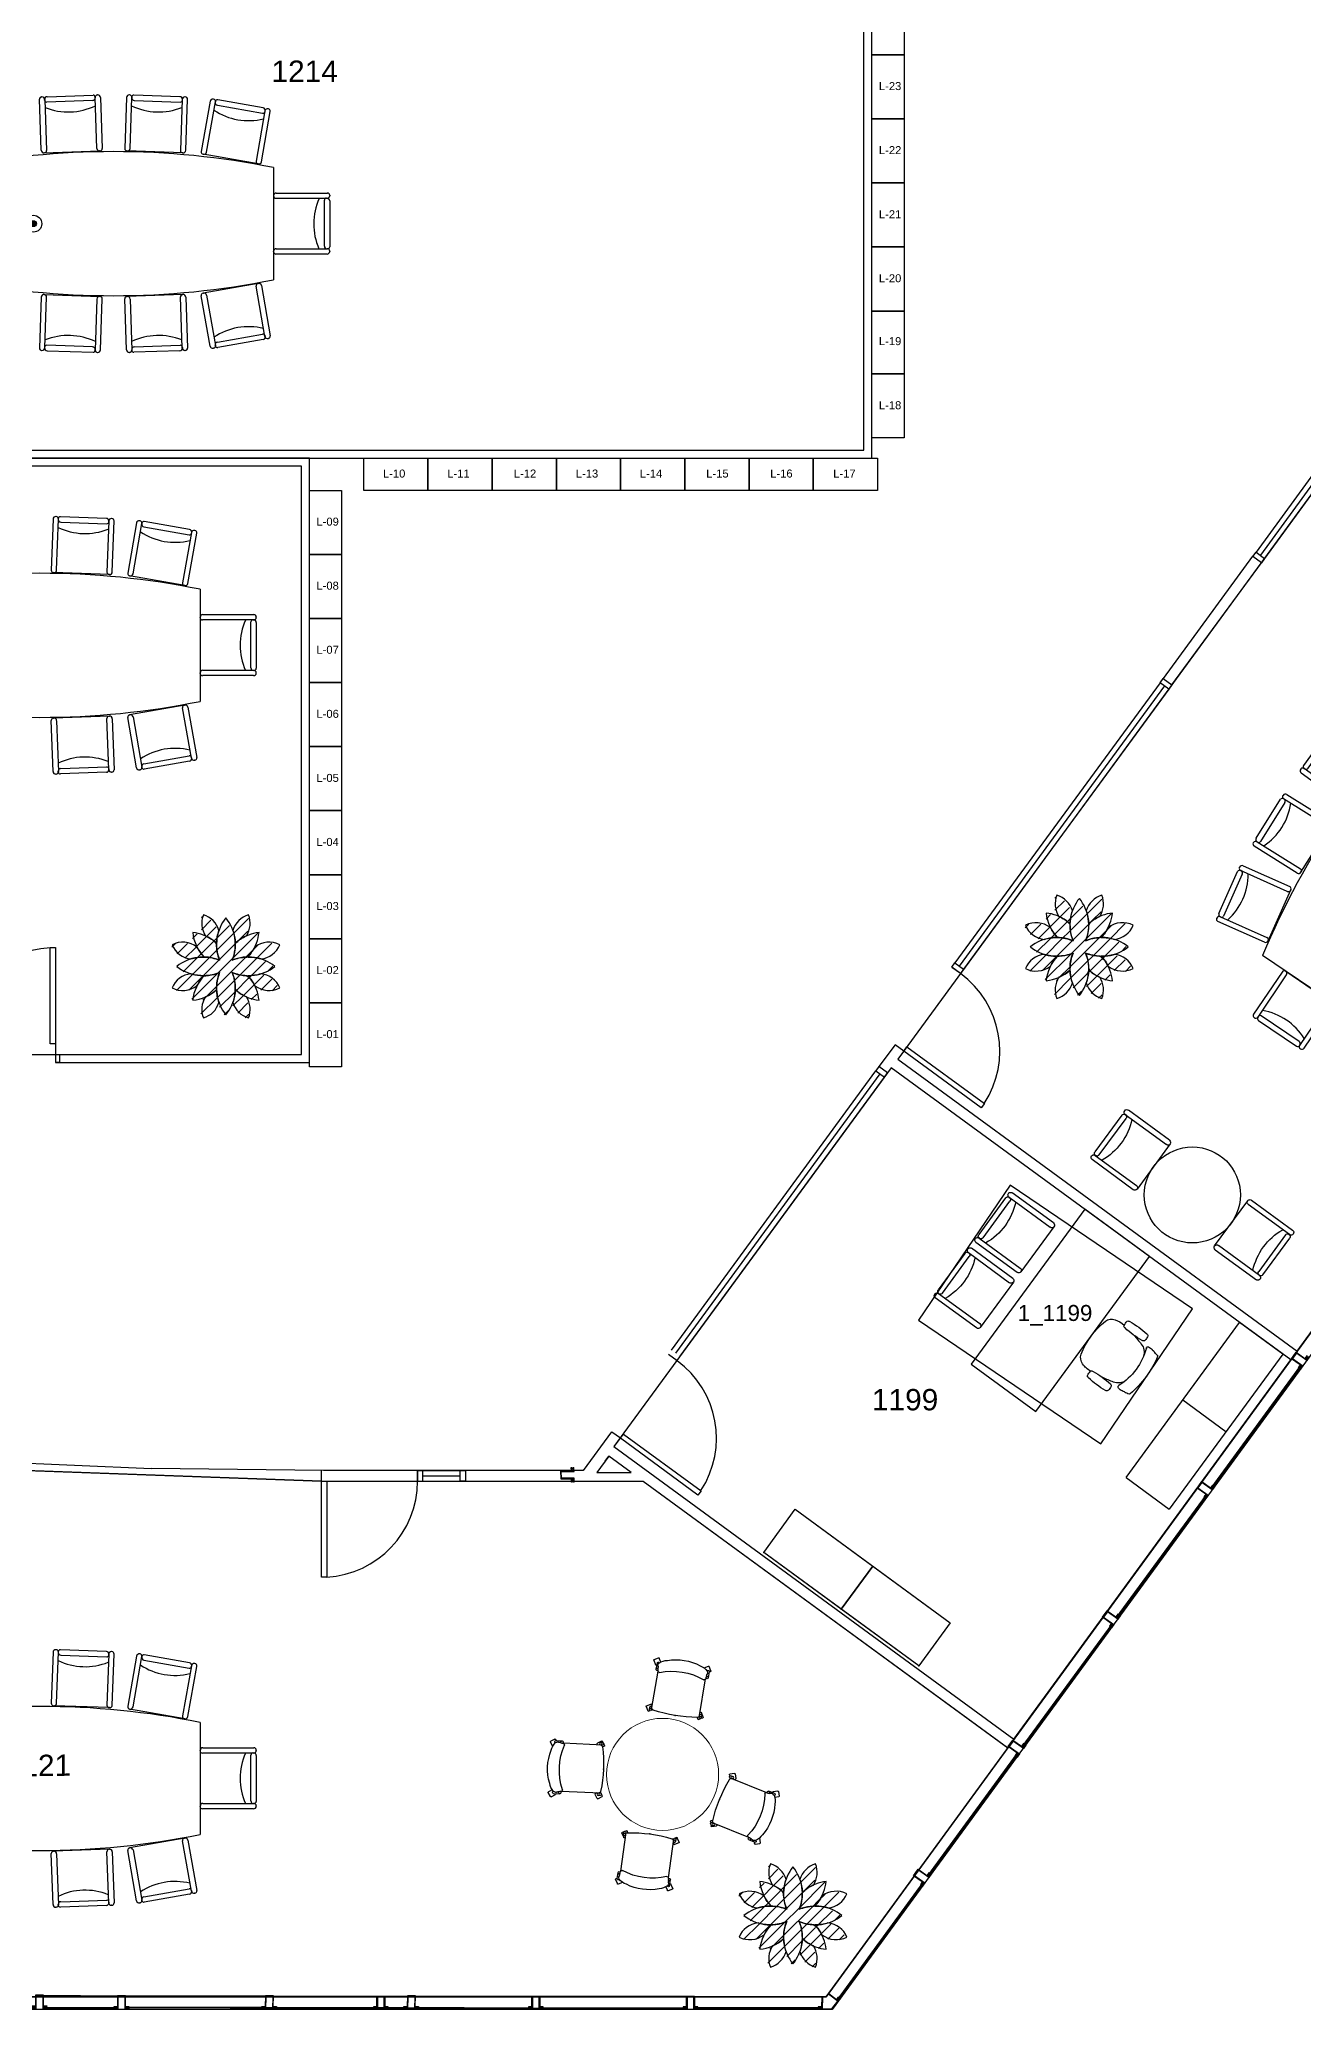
# Model space of a CAD drawing. Header units: inches. Extents: x 4 to 2210, y 3 to 2073.
# Drawn here: x 1452 to 1926, y 3 to 742 of the extents above; entities that cross this region are included whole.
import ezdxf
from ezdxf.enums import TextEntityAlignment as Align

# ---------------------------------------------------------------- set-up
doc = ezdxf.new("R2010")
doc.units = ezdxf.units.IN
doc.header["$MEASUREMENT"] = 0
for name, color, linetype in [('Planon_construction', 253, 'Continuous'), ('Planon_floor', 1, 'Continuous'), ('Planon_space', 40, 'Continuous'), ('Planon_space_number', 30, 'Continuous'), ('Planon_workspace', 210, 'Continuous'), ('Planon_workspace_number', 160, 'Continuous')]:
    doc.layers.add(name, color=color, linetype=linetype)
doc.styles.get("Standard").update_dxf_attribs({"font": 'arial.ttf'})
doc.styles.add('TEXT', font='arial.ttf')

# ---------------------------------------------------------------- blocks, each defined once
blk = doc.blocks.new('Furniture_Conftable_3')
at = {"layer": 'Planon_construction'}
blk.add_hatch(color=256, dxfattribs=at).paths.add_polyline_path([(-112.11, 0.02, 1), (-109.89, 0.02, 1)])
for p, q in [((-137.02, 43.41), (-120.07, 46.4)), ((-119.93, 44.39), (-136.88, 41.41)), ((-115.86, 26.83), (-119.18, 45.67)), ((-119.16, 45.76), (-119.12, 45.55)), ((-118.47, 46.68), (-118.35, 46.7)), ((-117.19, 45.89), (-113.87, 27.06)), ((-108.08, 27.53), (-108.75, 46.64)), ((-107.9, 47.55), (-107.78, 47.55)), ((-106.82, 46.38), (-106.83, 46.58)), ((-106.74, 46.59), (-106.08, 27.47)), ((-88.8, 46.21), (-106, 45.61)), ((-105.86, 47.62), (-88.66, 48.22)), ((-87.22, 28.26), (-87.88, 47.37)), ((-87.84, 47.46), (-87.84, 47.25)), ((-87.04, 48.28), (-86.91, 48.28)), ((-85.88, 47.32), (-85.21, 28.2)), ((-76.12, 47.32), (-76.79, 28.2)), ((-74.96, 48.28), (-75.09, 48.28)), ((-74.78, 28.26), (-74.12, 47.37)), ((-74.16, 47.46), (-74.16, 47.25)), ((-56.14, 47.62), (-73.34, 48.22)), ((-73.2, 46.21), (-56, 45.61)), ((-55.26, 46.59), (-55.92, 27.47)), ((-55.18, 46.38), (-55.17, 46.58)), ((-54.1, 47.55), (-54.22, 47.55)), ((-53.92, 27.53), (-53.25, 46.64)), ((-44.81, 45.89), (-48.13, 27.06)), ((-46.14, 26.83), (-42.82, 45.67)), ((-43.53, 46.68), (-43.65, 46.7)), ((-42.84, 45.76), (-42.88, 45.55)), ((-42.07, 44.39), (-25.12, 41.41)), ((-24.98, 43.41), (-41.93, 46.4)), ((-136.42, 23.21), (-139.74, 42.04)), ((-139.03, 43.06), (-138.91, 43.08)), ((-137.79, 42.05), (-137.83, 42.25)), ((-137.83, 42.25), (-137.83, 42.25)), ((-137.75, 42.27), (-134.43, 23.43)), ((-24.25, 42.27), (-27.57, 23.43)), ((-25.58, 23.21), (-22.26, 42.04)), ((-24.21, 42.05), (-24.17, 42.25)), ((-24.17, 42.25), (-24.17, 42.25)), ((-22.97, 43.06), (-23.09, 43.08)), ((-135.26, 22.4), (-114.58, 26.04)), ((-135.14, 22.42), (-135.26, 22.4)), ((-135.26, 22.4), (-135.26, 22.4)), ((-114.58, 26.04), (-114.7, 26.02)), ((-114.7, 26.02), (-114.7, 26.02)), ((-107.04, 26.57), (-86.06, 27.3)), ((-106.92, 26.57), (-107.04, 26.57)), ((-86.06, 27.3), (-86.18, 27.29)), ((-54.96, 26.57), (-75.94, 27.3)), ((-75.94, 27.3), (-75.82, 27.29)), ((-55.08, 26.57), (-54.96, 26.57)), ((-26.74, 22.4), (-47.42, 26.04)), ((-47.42, 26.04), (-47.3, 26.02)), ((-47.3, 26.02), (-47.3, 26.02)), ((-26.86, 22.42), (-26.74, 22.4)), ((-26.74, 22.4), (-26.74, 22.4)), ((-141, -20.98), (-141, 21.02)), ((-21, 21.02), (-21, -20.98)), ((-162, 10.65), (-162, 10.52)), ((-162, 8.6), (-162, -8.6)), ((-142, 11.52), (-161.12, 11.52)), ((-160.79, 9.6), (-161, 9.6)), ((-161, 9.52), (-141.87, 9.52)), ((-160, -8.4), (-160, 8.81)), ((-141, 10.52), (-141, -10.48)), ((-141, 10.4), (-141, 10.52)), ((-21, 10.52), (-21, -10.48)), ((-21, 10.4), (-21, 10.52)), ((-1, 9.52), (-20.13, 9.52)), ((-20, 11.52), (-0.88, 11.52)), ((-2, -8.4), (-2, 8.81)), ((-1.21, 9.6), (-1, 9.6)), ((0, 10.65), (0, 10.52)), ((0, 8.6), (0, -8.6)), ((-162, -10.23), (-162, -10.35)), ((-161.21, -9.4), (-161, -9.4)), ((-142, -9.35), (-161.12, -9.35)), ((-161, -11.35), (-141.87, -11.35)), ((-141, -10.48), (-141, -10.35)), ((-21, -10.48), (-21, -10.35)), ((-1, -11.35), (-20.13, -11.35)), ((-20, -9.35), (-0.88, -9.35)), ((-0.79, -9.4), (-1, -9.4)), ((0, -10.23), (0, -10.35)), ((-136.42, -23.17), (-139.74, -42)), ((-137.75, -42.23), (-134.43, -23.39)), ((-135.26, -22.36), (-114.58, -26)), ((-135.14, -22.38), (-135.26, -22.36)), ((-135.26, -22.36), (-135.26, -22.36)), ((-115.86, -26.79), (-119.18, -45.63)), ((-117.19, -45.85), (-113.87, -27.02)), ((-114.58, -26), (-114.7, -25.98)), ((-114.7, -25.98), (-114.7, -25.98)), ((-108.08, -27.49), (-108.75, -46.6)), ((-107.04, -26.52), (-86.06, -27.26)), ((-106.92, -26.53), (-107.04, -26.52)), ((-106.74, -46.55), (-106.08, -27.43)), ((-87.22, -28.22), (-87.88, -47.33)), ((-86.06, -27.26), (-86.18, -27.25)), ((-85.88, -47.27), (-85.21, -28.16)), ((-76.12, -47.27), (-76.79, -28.16)), ((-54.96, -26.52), (-75.94, -27.26)), ((-75.94, -27.26), (-75.82, -27.25)), ((-74.78, -28.22), (-74.12, -47.33)), ((-55.26, -46.55), (-55.92, -27.43)), ((-55.08, -26.53), (-54.96, -26.52)), ((-53.92, -27.49), (-53.25, -46.6)), ((-44.81, -45.85), (-48.13, -27.02)), ((-26.74, -22.36), (-47.42, -26)), ((-47.42, -26), (-47.3, -25.98)), ((-47.3, -25.98), (-47.3, -25.98)), ((-46.14, -26.79), (-42.82, -45.63)), ((-24.25, -42.23), (-27.57, -23.39)), ((-26.86, -22.38), (-26.74, -22.36)), ((-26.74, -22.36), (-26.74, -22.36)), ((-25.58, -23.17), (-22.26, -42)), ((-139.03, -43.02), (-138.91, -43.04)), ((-137.79, -42.01), (-137.83, -42.21)), ((-137.83, -42.21), (-137.83, -42.21)), ((-137.02, -43.37), (-120.07, -46.36)), ((-119.93, -44.35), (-136.88, -41.36)), ((-42.07, -44.35), (-25.12, -41.36)), ((-24.98, -43.37), (-41.93, -46.36)), ((-24.21, -42.01), (-24.17, -42.21)), ((-24.17, -42.21), (-24.17, -42.21)), ((-22.97, -43.02), (-23.09, -43.04)), ((-119.16, -45.72), (-119.12, -45.51)), ((-118.47, -46.64), (-118.35, -46.66)), ((-107.9, -47.51), (-107.78, -47.51)), ((-106.82, -46.33), (-106.83, -46.54)), ((-88.8, -46.17), (-106, -45.57)), ((-105.86, -47.58), (-88.66, -48.18)), ((-87.84, -47.41), (-87.84, -47.21)), ((-87.04, -48.23), (-86.91, -48.24)), ((-74.96, -48.23), (-75.09, -48.24)), ((-74.16, -47.41), (-74.16, -47.21)), ((-56.14, -47.58), (-73.34, -48.18)), ((-73.2, -46.17), (-56, -45.57)), ((-55.18, -46.33), (-55.17, -46.54)), ((-54.1, -47.51), (-54.22, -47.51)), ((-43.53, -46.64), (-43.65, -46.66)), ((-42.84, -45.72), (-42.88, -45.51))]:
    blk.add_line(p, q, dxfattribs=at)
for radius in [3.16, 1.11]:
    blk.add_circle((-111, 0.02), radius, dxfattribs=at)
for centre, radius, start, end in [((-119.94, 45.62), 0.792, 9.99636, 99.9954), ((-120.1, 45.38), 1, 279.99981, 10.003), ((-118.32, 45.82), 0.875, 99.99736, 189.99622), ((-118.18, 45.72), 1, 9.99978, 100.003), ((-107.87, 46.67), 0.875, 92, 182), ((-107.74, 46.55), 1, 2, 92), ((-105.83, 46.62), 1, 92, 182), ((-106.03, 46.4), 0.792, 182, 272), ((-88.84, 47.21), 1, 272, 2), ((-88.64, 47.43), 0.792, 2, 92), ((-87.01, 47.4), 0.875, 92, 182), ((-86.88, 47.28), 1, 2, 92), ((-75.12, 47.28), 1, 88, 178), ((-74.99, 47.4), 0.875, 358, 88), ((-73.36, 47.43), 0.792, 88, 178), ((-73.16, 47.21), 1, 178, 268), ((-56.17, 46.62), 1, 358, 88), ((-55.97, 46.4), 0.792, 268, 358), ((-54.26, 46.55), 1, 88, 178), ((-54.13, 46.67), 0.875, 358, 88), ((-43.82, 45.72), 1, 79.997, 170.00022), ((-43.68, 45.82), 0.875, 350.00378, 80.00264), ((-41.9, 45.38), 1, 169.997, 260.00019), ((-42.06, 45.62), 0.792, 80.0046, 170.00364), ((-138.88, 42.2), 0.875, 99.99736, 189.99622), ((-138.73, 42.09), 1, 9.99978, 100.003), ((-136.85, 42.43), 1, 100.00012, 189.99636), ((-137.02, 42.19), 0.792, 190.003, 280.00253), ((-131.57, 61.95), 23.31, 256.07249, 303.74951), ((-97.89, 65.22), 23.31, 248.07253, 295.74953), ((-64.11, 65.22), 23.31, 244.25047, 291.92747), ((-30.43, 61.95), 23.31, 236.25049, 283.92751), ((-24.98, 42.19), 0.792, 259.99747, 349.997), ((-25.15, 42.43), 1, 350.00364, 79.99988), ((-23.27, 42.09), 1, 79.997, 170.00022), ((-23.12, 42.2), 0.875, 350.00378, 80.00264), ((-81, -275.98), 303, 78.57881, 101.42119), ((-135.43, 23.38), 1, 190.00011, 279.99736), ((-135.29, 23.28), 0.875, 280.003, 10.00381), ((-114.88, 27.01), 1, 190.00011, 279.99736), ((-114.73, 26.91), 0.875, 280.003, 10.00381), ((-107.08, 27.56), 1, 182, 272), ((-106.95, 27.44), 0.875, 272, 2), ((-86.22, 28.29), 1, 182, 272), ((-86.09, 28.17), 0.875, 272, 2), ((-75.91, 28.17), 0.875, 178, 268), ((-75.78, 28.29), 1, 268, 358), ((-55.05, 27.44), 0.875, 178, 268), ((-54.92, 27.56), 1, 268, 358), ((-47.27, 26.91), 0.875, 169.99619, 259.997), ((-47.12, 27.01), 1, 260.00264, 349.99989), ((-26.71, 23.28), 0.875, 169.99619, 259.997), ((-26.57, 23.38), 1, 260.00264, 349.99989), ((-161.12, 10.65), 0.875, 90, 180), ((-161, 10.52), 1, 180, 270), ((-161, 8.6), 1, 90, 180), ((-160.79, 8.81), 0.792, 0, 90), ((-179.31, 0.02), 23.31, 336.25047, 23.92747), ((-142, 10.52), 1, 360, 90), ((-141.87, 10.4), 0.875, 270, 0), ((-20, 10.52), 1, 90, 180), ((-20.13, 10.4), 0.875, 180, 270), ((17.31, 0.02), 23.31, 156.07253, 203.74953), ((-1.21, 8.81), 0.792, 90, 180), ((-1, 10.52), 1, 270, 0), ((-1, 8.6), 1, 0, 90), ((-0.88, 10.65), 0.875, 0, 90), ((-161.21, -8.6), 0.792, 180, 270), ((-161.12, -10.23), 0.875, 90, 180), ((-161, -10.35), 1, 180, 270), ((-161, -8.4), 1, 270, 0), ((-142, -10.35), 1, 0, 90), ((-141.87, -10.48), 0.875, 270, 0), ((-20, -10.35), 1, 90, 180), ((-20.13, -10.48), 0.875, 180, 270), ((-1, -8.4), 1, 180, 270), ((-1, -10.35), 1, 270, 0), ((-0.88, -10.23), 0.875, 0, 90), ((-0.79, -8.6), 0.792, 270, 0), ((-81, 276.02), 303, 258.57881, 281.42119), ((-135.43, -23.34), 1, 80.00264, 169.99989), ((-135.29, -23.24), 0.875, 349.99619, 79.997), ((-114.88, -26.97), 1, 80.00264, 169.99989), ((-114.73, -26.86), 0.875, 349.99619, 79.997), ((-107.08, -27.52), 1, 88, 178), ((-106.95, -27.4), 0.875, 358, 88), ((-86.22, -28.25), 1, 88, 178), ((-86.09, -28.13), 0.875, 358, 88), ((-75.91, -28.13), 0.875, 92, 182), ((-75.78, -28.25), 1, 2, 92), ((-55.05, -27.4), 0.875, 92, 182), ((-54.92, -27.52), 1, 2, 92), ((-47.27, -26.86), 0.875, 100.003, 190.00381), ((-47.12, -26.97), 1, 10.00011, 99.99736), ((-26.71, -23.24), 0.875, 100.003, 190.00381), ((-26.57, -23.34), 1, 10.00011, 99.99736), ((-138.88, -42.15), 0.875, 170.00378, 260.00264), ((-138.73, -42.05), 1, 259.997, 350.00022), ((-136.85, -42.39), 1, 170.00364, 259.99988), ((-137.02, -42.14), 0.792, 79.99747, 169.997), ((-131.57, -61.91), 23.31, 56.25049, 103.92751), ((-97.89, -65.18), 23.31, 64.25047, 111.92747), ((-64.11, -65.18), 23.31, 68.07253, 115.74953), ((-30.43, -61.91), 23.31, 76.07249, 123.74951), ((-24.98, -42.14), 0.792, 10.003, 100.00253), ((-25.15, -42.39), 1, 280.00012, 9.99636), ((-23.27, -42.05), 1, 189.99978, 280.003), ((-23.12, -42.15), 0.875, 279.99736, 9.99622), ((-119.94, -45.58), 0.792, 260.0046, 350.00364), ((-120.1, -45.34), 1, 349.997, 80.00019), ((-118.32, -45.78), 0.875, 170.00378, 260.00264), ((-118.18, -45.68), 1, 259.997, 350.00022), ((-107.87, -46.63), 0.875, 178, 268), ((-107.74, -46.51), 1, 268, 358), ((-105.83, -46.58), 1, 178, 268), ((-106.03, -46.36), 0.792, 88, 178), ((-88.84, -47.17), 1, 358, 88), ((-88.64, -47.39), 0.792, 268, 358), ((-87.01, -47.36), 0.875, 178, 268), ((-86.88, -47.24), 1, 268, 358), ((-75.12, -47.24), 1, 182, 272), ((-74.99, -47.36), 0.875, 272, 2), ((-73.16, -47.17), 1, 92, 182), ((-73.36, -47.39), 0.792, 182, 272), ((-56.17, -46.58), 1, 272, 2), ((-55.97, -46.36), 0.792, 2, 92), ((-54.26, -46.51), 1, 182, 272), ((-54.13, -46.63), 0.875, 272, 2), ((-43.82, -45.68), 1, 189.99978, 280.003), ((-43.68, -45.78), 0.875, 279.99736, 9.99622), ((-41.9, -45.34), 1, 99.99981, 190.003), ((-42.06, -45.58), 0.792, 189.99636, 279.9954)]:
    blk.add_arc(centre, radius, start, end, dxfattribs=at)
blk = doc.blocks.new('1Front_1100_A-4_Data_Elec 07 26 18_RDI BASE$0$BaseBldg-WinFrame')
for p, q in [((0, 1.5), (0, -1.5)), ((4, 1.5), (0, 1.5)), ((0.25, 1.25), (5, 1.25)), ((0.25, -1.25), (0.25, 1.25)), ((4, 1.5), (4, 2.75)), ((4, 2.75), (4.25, 2.75)), ((4.25, 1.5), (4.25, 2.75)), ((4.25, 1.5), (4.75, 1.5)), ((4.75, 2.75), (5, 2.75)), ((4.75, 1.5), (4.75, 2.75)), ((5, 1.25), (5, 2.75)), ((0, -1.5), (4, -1.5)), ((5, -1.25), (0.25, -1.25)), ((4, -2.75), (4, -1.5)), ((4.25, -2.75), (4, -2.75)), ((4.25, -1.5), (4.75, -1.5)), ((4.25, -1.5), (4.25, -2.75)), ((4.75, -1.5), (4.75, -2.75)), ((5, -2.75), (4.75, -2.75)), ((5, -2.75), (5, -1.25))]:
    blk.add_line(p, q)
blk = doc.blocks.new('GUEST CHAIR')
at = {"layer": 'Planon_construction'}
for p, q in [((-11.5, 1), (-11.5, 20.12)), ((-9.5, 20.12), (-9.5, 1)), ((-8.5, 21), (8.5, 21)), ((8.5, 19), (-8.5, 19)), ((9.5, 20.12), (9.5, 1)), ((11.5, 1), (11.5, 20.12)), ((-10.5, 0), (10.5, 0))]:
    blk.add_line(p, q, dxfattribs=at)
for centre, radius, start, end in [((-10.5, 20.12), 1, 360, 180), ((-8.5, 20), 1, 90, 270), ((0.02, 38.42), 23.42, 246.13029, 293.86971), ((8.5, 20), 1, 270, 90), ((10.5, 20.12), 1, 0, 180), ((-10.5, 1), 1, 180, 360), ((10.5, 1), 1, 180, 0)]:
    blk.add_arc(centre, radius, start, end, dxfattribs=at)
blk = doc.blocks.new('P_B-2B-3630')
at = {"layer": 'Planon_construction'}
for p, q in [((0, 0), (0, -13)), ((36, 0), (0, 0)), ((36, -13), (36, 0)), ((0, -13), (36, -13))]:
    blk.add_line(p, q, dxfattribs=at)
for p in [(0, 0), (36, 0)]:
    blk.add_point(p, dxfattribs=at)
at = {"layer": 'Planon_construction', "style": 'TEXT', "flags": 1}
for tag in ['CAPPN', 'CAPMG', 'CAPMC', 'CAPQT', 'CAPDH', 'CAPGC']:
    blk.add_attdef(tag, (0, 0), '', height=0.001, dxfattribs=at)
blk.add_attdef('CAPTG', text='', height=3, dxfattribs=at).set_placement((18, -14), align=Align.TOP_CENTER)
blk = doc.blocks.new('1Front_1100_A-4_Data_Elec 07 26 18_RDI BASE$0$30DOOR')
for p, q in [((0, 0), (0, 4)), ((36, 0), (36, 4))]:
    blk.add_line(p, q)
blk.add_lwpolyline([(0, -36), (0, 0), (2, 0), (2, -36)], close=True)
blk.add_arc((0, 0), 36, 273.18474, 0)
blk = doc.blocks.new('Furniture_Workstation_2')
at = {"layer": 'Planon_construction'}
for p, q in [((0, 0), (20, 0)), ((0, 0), (0, -72)), ((20, -72), (20, 0)), ((61.88, -72), (61.88, 0)), ((61.88, 0), (91.88, 0)), ((91.88, 0), (91.88, -72)), ((97.33, -12.11), (97.33, -33.11)), ((98.33, -11.11), (117.45, -11.11)), ((117.45, -13.11), (98.33, -13.11)), ((116.33, -31.11), (116.33, -14.11)), ((118.33, -14.11), (118.33, -31.11)), ((20, -36), (0, -36)), ((117.45, -32.11), (98.33, -32.11)), ((98.33, -34.11), (117.45, -34.11)), ((98.33, -36.87), (117.45, -36.87)), ((97.33, -37.87), (97.33, -58.87)), ((117.45, -38.87), (98.33, -38.87)), ((116.33, -56.87), (116.33, -39.87)), ((118.33, -39.87), (118.33, -56.87)), ((117.45, -57.87), (98.33, -57.87)), ((98.33, -59.87), (117.45, -59.87)), ((20, -72), (0, -72)), ((91.88, -72), (61.88, -72))]:
    blk.add_line(p, q, dxfattribs=at)
for centre, radius, start, end in [((98.33, -12.11), 1, 90, 270), ((135.75, -22.63), 23.42, 156.13029, 203.86971), ((117.33, -14.11), 1, 0, 180), ((117.45, -12.11), 1, 270, 90), ((73.96, -37.11), 37.67, 166.67131, 193.32868), ((37.68, -28.52), 0.391, 99.12852, 166.67131), ((35.13, -12.59), 15.74, 279.12851, 286.02936), ((40.6, -31.64), 4.08, 93.37272, 106.02936), ((41.27, -30.68), 3.25, 74.65259, 106.33388), ((64.98, -37.11), 24.07, 158.71099, 201.289), ((46.25, -33.01), 4.91, 105.19351, 161.74731), ((41.97, -28.16), 0.629, 339.98261, 74.65259), ((50.41, -25.52), 5.78, 172.29345, 187.68998), ((45.58, -24.87), 0.906, 95.91227, 172.29345), ((45.58, -26.17), 0.906, 187.68998, 264.13755), ((63.55, -96.76), 70.97, 101.69514, 105.18941), ((49.24, -60.2), 36.43, 83.37709, 95.91227), ((49.23, 9.44), 36.71, 264.13755, 276.57525), ((51.93, -30.15), 6.32, 71.34861, 76.21356), ((51.24, -18.43), 8.87, 284.35308, 287.66728), ((53.8, -26.43), 0.471, 286.4759, 352.23901), ((53.81, -24.6), 0.458, 8.0181, 71.34861), ((47.19, -25.53), 7.14, 352.23901, 8.0181), ((55.17, -37.21), 10.93, 73.47865, 94.65766), ((57.2, -30.38), 3.8, 15.92398, 73.49154), ((32.75, -37.01), 29.14, 344.81823, 15.27333), ((98.33, -33.11), 1, 90, 270), ((98.33, -37.87), 1, 90, 270), ((117.33, -31.11), 1, 180, 0), ((117.45, -33.11), 1, 270, 90), ((117.45, -37.87), 1, 270, 90), ((46.25, -41.21), 4.91, 198.25269, 254.80648), ((135.75, -48.39), 23.42, 156.13029, 203.86971), ((117.33, -39.87), 1, 0, 180), ((37.68, -45.7), 0.391, 193.32868, 260.87149), ((35.13, -61.63), 15.74, 73.97064, 80.87148), ((40.6, -42.58), 4.08, 253.97064, 266.62728), ((41.27, -43.54), 3.25, 253.66611, 285.34742), ((41.97, -46.06), 0.629, 285.34742, 20.01739), ((50.41, -48.7), 5.78, 172.31001, 187.70655), ((45.58, -48.05), 0.906, 95.86246, 172.31001), ((45.58, -49.35), 0.906, 187.70655, 264.08772), ((63.55, 22.54), 70.97, 254.81058, 258.30486), ((49.24, -14.02), 36.43, 264.08772, 276.62292), ((49.23, -83.66), 36.71, 83.42477, 95.86246), ((51.24, -55.79), 8.87, 72.33271, 75.6469), ((51.93, -44.07), 6.32, 283.78643, 288.65138), ((53.8, -47.79), 0.471, 7.76099, 73.52411), ((53.81, -49.62), 0.458, 288.65138, 351.9819), ((55.17, -36.82), 10.93, 265.2105, 286.52135), ((47.19, -48.69), 7.14, 351.9819, 7.76099), ((57.2, -43.64), 3.8, 286.47844, 344.76217), ((98.33, -58.87), 1, 90, 270), ((117.33, -56.87), 1, 180, 0), ((117.45, -58.87), 1, 270, 90)]:
    blk.add_arc(centre, radius, start, end, dxfattribs=at)
blk = doc.blocks.new('P_95-7R')
at = {"layer": 'Planon_construction'}
for p, q in [((-0.03, 8.89), (0.29, 9.44)), ((0.64, 8.28), (0.04, 8.62)), ((0.53, 9.85), (0.84, 10.4)), ((0.72, 9.9), (0.72, 9.9)), ((0.72, 9.9), (1.48, 9.9)), ((0.72, 9.02), (15.34, 9.02)), ((1.11, 10.47), (2.64, 9.59)), ((2.55, 9.02), (2.72, 9.31)), ((2.65, 9.58), (2.64, 9.59)), ((18.24, 9.9), (15.94, 9.9)), ((18.07, 9.9), (18.36, 10.4)), ((18.62, 10.47), (20.16, 9.58)), ((19.36, 7.81), (20.23, 9.31)), ((-0.03, -10.03), (0.29, -9.48)), ((1.58, -11.19), (0.04, -10.3)), ((0.53, -9.07), (0.76, -8.67)), ((0.72, -9.02), (15.34, -9.02)), ((0.72, -9.9), (1.48, -9.9)), ((0.72, -9.9), (0.72, -9.9)), ((1.85, -11.11), (2.72, -9.61)), ((2.1, -9.02), (2.65, -9.34)), ((18.24, -9.9), (15.94, -9.9)), ((17.48, -10.03), (17.56, -9.9)), ((19.09, -11.19), (17.56, -10.3)), ((18.83, -8.57), (20.16, -9.34)), ((19.36, -11.11), (20.23, -9.61))]:
    blk.add_line(p, q, dxfattribs=at)
for centre in [(1.48, 9.46), (1.48, -9.46)]:
    blk.add_circle(centre, 0.437, dxfattribs=at)
for centre, radius, start, end in [((0.14, 8.79), 0.197, 150, 240.00001), ((53.76, 0), 53.76, 171.02313, 188.97688), ((0.72, 9.46), 0.438, 90, 270), ((1.4, 8.27), 0.749, 90.04994, 171.13994), ((1.01, 10.3), 0.197, 60, 150), ((2.55, 9.41), 0.197, 329.99999, 60), ((15.63, 8.4), 0.69, 120.66953, 179.81816), ((-7.14, 0), 23.63, 339.16397, 20.83603), ((15.75, 8), 1.1, 80.90945, 115.06613), ((15.94, 9.46), 0.437, 313.92418, 236.19275), ((18.84, -5.44), 14.82, 98.46926, 101.35687), ((16.12, 12.32), 3.15, 279.87091, 294.71824), ((16.94, 6.35), 3.15, 63.66029, 80.99716), ((18.24, 9.46), 0.438, 296.27027, 90), ((14.02, 5.08), 5.95, 10.97637, 43.38912), ((18.53, 10.3), 0.197, 60, 150), ((19.19, 7.9), 0.197, 313.77127, 329.99999), ((20.06, 9.41), 0.197, 329.99999, 60), ((1.98, 0), 18.93, 340.82633, 19.17367), ((14.02, -5.08), 5.95, 316.61088, 349.7188), ((0.14, -10.13), 0.197, 150, 240.00001), ((0.72, -9.46), 0.438, 90, 270), ((1.4, -8.27), 0.749, 188.86006, 269.95006), ((1.68, -11.02), 0.197, 240.00001, 329.99999), ((2.55, -9.51), 0.197, 329.99999, 60), ((15.63, -8.4), 0.69, 180.18184, 239.33046), ((15.75, -8), 1.1, 244.93386, 279.09055), ((15.94, -9.46), 0.437, 123.80726, 46.07581), ((18.84, 5.44), 14.82, 258.64314, 261.53073), ((16.12, -12.32), 3.15, 65.28177, 80.12909), ((16.94, -6.35), 3.15, 279.00285, 296.3397), ((17.65, -10.13), 0.197, 150, 240.00001), ((18.24, -9.46), 0.438, 270, 63.72972), ((19.19, -11.02), 0.197, 240.00001, 329.99999), ((20.06, -9.51), 0.197, 329.99999, 60)]:
    blk.add_arc(centre, radius, start, end, dxfattribs=at)
blk.add_point((0, 0), dxfattribs=at)
at = {"layer": 'Planon_construction', "style": 'TEXT', "flags": 1}
for tag in ['CAPPN', 'CAPMG', 'CAPMC', 'CAPQT', 'CAPDH', 'CAPGC']:
    blk.add_attdef(tag, (0, 0), '', height=0.001, dxfattribs=at)
blk = doc.blocks.new('82_planting_generic - 82_planter_round_1200mm-2861272-Planon FM - 1e Verdieping')
at = {"layer": 'Planon_construction', "linetype": 'Continuous'}
blk.add_line((-368, -9), (-360, 0), dxfattribs=at)
at = {"layer": 'Planon_construction'}
for points in [[(45, 38, 0.273397), (-2, 356, 0.273397), (-49, 38, 0.27562), (-369, -8, 0.275602), (-49, -54, 0.273354), (-2, -372, 0.273354), (45, -54, 0.275602), (365, -8, 0.27562)], [(-171, 379, 0.244626), (-155, 220, -0.078598), (-72, 167, -0.077601), (-54, 262, 0.249774)], [(167, 379, 0.249774), (50, 262, -0.077601), (68, 167, -0.078598), (151, 220, 0.244626)], [(-219, 137, 0.289305), (-406, 154, 0.274935), (-264, 48, -0.078844), (-166, 62, -0.073056)], [(-72, 160, 0.025563), (-99, 188, 0.130684), (-251, 246, 0.164541), (-166, 62, -0.095401), (-49, 38, -0.099448)], [(246, 246, 0.130684), (95, 188, 0.025563), (68, 160, -0.099448), (45, 38, -0.088664), (153, 62, 0.031659), (188, 94, 0.130684)], [(402, 154, 0.289305), (214, 137, -0.073056), (162, 62, -0.078844), (260, 48, 0.274935)], [(-166, -78, -0.078814), (-264, -64, 0.274935), (-406, -170, 0.290007), (-219, -153, -0.073048)], [(-72, -183, -0.104586), (-49, -54, -0.095414), (-166, -78, 0.164497), (-251, -262, 0.158425)], [(188, -110, 0.031615), (153, -78, -0.088688), (45, -54, -0.099407), (68, -176, 0.025563), (95, -204, 0.130684), (246, -262, 0.130684)], [(260, -64, -0.078814), (162, -78, -0.073069), (215, -153, 0.289243), (402, -170, 0.274935)], [(-54, -278, -0.077617), (-72, -183, -0.078566), (-155, -236, 0.244728), (-171, -395, 0.249807)], [(151, -236, -0.078566), (68, -183, -0.077617), (50, -278, 0.249807), (167, -395, 0.244728)]]:
    blk.add_lwpolyline(points, format="xyb", close=True, dxfattribs=at)

msp = doc.modelspace()

# ---------------------------------------------------------------- linework, layer by layer
at = {"layer": 'Planon_construction'}
for p, q in [((1954.57, 613.59), (1907.96, 549.65)), ((1956.18, 612.41), (1909.57, 548.47)), ((1957.8, 611.23), (1911.19, 547.29)), ((1873.24, 502.3), (1906.74, 548.07)), ((1876.46, 499.94), (1910.01, 545.67)), ((1872.07, 500.68), (1795.17, 395.63)), ((1873.68, 499.5), (1796.79, 394.44)), ((1875.29, 498.31), (1798.4, 393.26)), ((1772.72, 364.97), (1766.69, 356.8)), ((1458.27, 361.37), (1458.27, 358.37)), ((1458.27, 361.37), (1459.79, 361.37)), ((1459.79, 358.37), (1458.27, 358.37)), ((1459.79, 361.37), (1459.79, 358.37)), ((1689, 250.54), (1765.51, 355.19)), ((1690.61, 249.36), (1767.13, 354.01)), ((1692.23, 248.18), (1768.74, 352.82)), ((1891.15, 198.74), (1924.78, 244.75)), ((1891.35, 198.59), (1924.99, 244.61)), ((1288.07, 214.94), (1494.26, 206.17)), ((1557.84, 201.37), (1288.11, 211.18)), ((1664.18, 208.94), (1665.52, 210.76)), ((1593.84, 205.37), (1609.82, 205.37)), ((1595.84, 203.37), (1609.83, 203.37)), ((1855.75, 150.29), (1889.39, 196.3)), ((1855.95, 150.14), (1889.59, 196.16)), ((1820.4, 101.8), (1854.04, 147.82)), ((1820.61, 101.66), (1854.24, 147.68)), ((1784.97, 53.39), (1818.6, 99.4)), ((1785.17, 53.24), (1818.81, 99.26)), ((1751.17, 6.97), (1783.28, 50.89)), ((1751.37, 6.82), (1783.48, 50.74)), ((1747.88, 9.37), (1747.73, 9.17)), ((1481.42, 4.06), (1453.74, 3.97)), ((1481.42, 3.82), (1453.76, 3.69)), ((1536.83, 4.01), (1484.41, 3.91)), ((1536.83, 4.2), (1484.44, 4.07)), ((1578.66, 3.98), (1523.65, 3.98)), ((1578.66, 3.73), (1523.65, 3.73)), ((1590.01, 4.12), (1539.88, 4.02)), ((1590.01, 3.87), (1539.88, 3.74)), ((1581.65, 3.98), (1636.67, 3.98)), ((1581.65, 3.73), (1636.67, 3.73)), ((1648, 3.71), (1593.01, 4.06)), ((1648.11, 3.46), (1593.01, 3.81)), ((1639.66, 3.98), (1694.67, 3.98)), ((1639.66, 3.73), (1694.67, 3.73))]:
    msp.add_line(p, q, dxfattribs=at)
at = {"layer": 'Planon_construction', "linetype": 'Continuous'}
for p, q in [((1829.28, 412.1), (1830.96, 413.78)), ((1832.57, 415.39), (1836.15, 418.97)), ((1832.59, 419.91), (1833.33, 420.64)), ((1509.6, 404.81), (1511.29, 406.49)), ((1512.9, 408.1), (1516.48, 411.68)), ((1512.92, 412.61), (1513.66, 413.35)), ((1821.51, 408.82), (1822.88, 410.19)), ((1823.49, 406.31), (1827.4, 410.22)), ((1826.33, 404.67), (1830.43, 408.77)), ((1501.83, 401.52), (1503.2, 402.9)), ((1503.81, 399.02), (1507.72, 402.92)), ((1506.66, 397.37), (1510.76, 401.47)), ((1857.53, 399.94), (1859.33, 401.74)), ((1537.86, 392.65), (1539.65, 394.44)), ((1845.46, 392.36), (1850.14, 397.04)), ((1854.85, 392.77), (1858.89, 396.81)), ((1859.06, 392.49), (1860.99, 394.42)), ((1525.79, 385.07), (1530.46, 389.75)), ((1535.17, 385.47), (1539.22, 389.52)), ((1539.39, 385.2), (1541.31, 387.12)), ((1841.12, 383.53), (1842.6, 385.01)), ((1846.25, 384.17), (1850, 387.92)), ((1851.27, 389.19), (1853.31, 391.23)), ((1521.44, 376.24), (1522.92, 377.71)), ((1526.57, 376.87), (1530.33, 380.63)), ((1531.6, 381.9), (1533.63, 383.93)), ((1848.95, 382.38), (1850.29, 383.72)), ((1529.27, 375.08), (1530.61, 376.42)), ((1725.3, 52.35), (1728.88, 55.93)), ((1725.33, 56.86), (1726.07, 57.6)), ((1714.24, 45.77), (1715.61, 47.14)), ((1716.22, 43.27), (1720.13, 47.17)), ((1719.07, 41.62), (1723.17, 45.72)), ((1722.01, 49.05), (1723.69, 50.74)), ((1750.26, 36.9), (1752.06, 38.69)), ((1738.19, 29.32), (1742.87, 33.99)), ((1747.58, 29.72), (1751.62, 33.77)), ((1751.79, 29.45), (1753.72, 31.37)), ((1738.98, 21.12), (1742.73, 24.87)), ((1744.01, 26.15), (1746.04, 28.18)), ((1733.85, 20.48), (1735.33, 21.96)), ((1741.68, 19.33), (1743.02, 20.67))]:
    msp.add_line(p, q, dxfattribs=at)
at = {"layer": 'Planon_construction'}
for points in [[(2210.32, 2073.28), (1643.81, 2073.28), (2210.32, 2073.28), (2209.38, 633.18), (1749.23, 3.37), (630.18, 3.37), (469.11, 3.36), (463.87, 3.31), (460.68, 7.46), (3.8, 633.35), (3.8, 2073.28), (11.81, 2073.28), (3.8, 2073.28), (3.8, 633.35), (460.68, 7.46), (463.87, 3.31), (469.11, 3.36), (630.18, 3.37)], [(1342.68, 731.98), (1342.68, 584.8), (1764.08, 584.8), (1764.08, 880.14), (1643.81, 875.15), (1607.81, 875.15), (1486.36, 875.15), (1342.68, 875.15), (1342.68, 767.98)], [(1345.68, 731.98), (1345.68, 587.8), (1761.08, 587.8), (1761.08, 877.08), (1486.39, 872.15), (1345.68, 872.15), (1345.68, 765.98)], [(1764.08, 760.07), (1776.11, 760.07), (1776.11, 736.05), (1764.08, 736.05), (1764.08, 760.07)], [(1764.08, 736.05), (1776.11, 736.05), (1776.11, 712.04), (1764.08, 712.04), (1764.08, 736.05)], [(1764.08, 712.04), (1776.11, 712.04), (1776.11, 688.02), (1764.08, 688.02), (1764.08, 712.04)], [(1764.08, 688.02), (1776.11, 688.02), (1776.11, 664.01), (1764.08, 664.01), (1764.08, 688.02)], [(1764.08, 664.01), (1776.11, 664.01), (1776.11, 640), (1764.08, 640), (1764.08, 664.01)], [(1764.08, 627.99), (1764.08, 640), (1776.11, 640), (1776.11, 627.99)], [(1764.08, 640), (1776.11, 640), (1776.11, 616.43), (1764.08, 616.43), (1764.08, 640)], [(1747.88, 9.37), (2203.22, 633.52)], [(1776.11, 628.44), (1776.11, 616.43), (1764.08, 616.43), (1764.08, 628.44)], [(1764.08, 616.43), (1776.11, 616.43), (1776.11, 592.41), (1764.08, 592.41), (1764.08, 615.98)], [(1458.27, 358.37), (1553.38, 358.37), (1553.38, 584.8), (1287.63, 584.8), (1287.63, 358.37), (1422.27, 358.37)], [(1573.73, 584.8), (1597.78, 584.8), (1597.78, 572.79), (1573.73, 572.79), (1573.73, 584.8)], [(1597.78, 584.8), (1621.84, 584.8), (1621.84, 572.79), (1597.78, 572.79), (1597.78, 584.8)], [(1621.84, 584.8), (1645.89, 584.8), (1645.89, 572.79), (1621.84, 572.79), (1621.84, 584.8)], [(1645.89, 584.8), (1669.95, 584.8), (1669.95, 572.79), (1645.89, 572.79), (1645.89, 584.8)], [(1669.95, 584.8), (1694, 584.8), (1694, 572.79), (1669.95, 572.79), (1669.95, 584.8)], [(1694, 584.8), (1718.06, 584.8), (1718.06, 572.79), (1694, 572.79), (1694, 584.8)], [(1718.06, 584.8), (1742.11, 584.8), (1742.11, 572.79), (1718.06, 572.79), (1718.06, 584.8)], [(1742.11, 584.8), (1766.17, 584.8), (1766.17, 572.79), (1742.11, 572.79), (1742.11, 584.8)], [(1458.27, 361.37), (1550.38, 361.37), (1550.38, 581.8), (1290.63, 581.8), (1290.63, 361.37), (1422.27, 361.37)], [(1553.38, 572.79), (1565.41, 572.79), (1565.41, 548.78), (1553.38, 548.78), (1553.38, 572.79)], [(1553.38, 548.78), (1565.41, 548.78), (1565.41, 524.76), (1553.38, 524.76), (1553.38, 548.78)], [(1553.38, 524.76), (1565.41, 524.76), (1565.41, 500.75), (1553.38, 500.75), (1553.38, 524.76)], [(1553.38, 500.75), (1565.41, 500.75), (1565.41, 476.73), (1553.38, 476.73), (1553.38, 500.75)], [(1553.38, 476.73), (1565.41, 476.73), (1565.41, 452.72), (1553.38, 452.72), (1553.38, 476.73)], [(1553.38, 452.72), (1565.41, 452.72), (1565.41, 428.71), (1553.38, 428.71), (1553.38, 452.72)], [(1553.38, 428.71), (1565.41, 428.71), (1565.41, 404.69), (1553.38, 404.69), (1553.38, 428.71)], [(1553.38, 404.69), (1565.41, 404.69), (1565.41, 380.68), (1553.38, 380.68), (1553.38, 404.69)], [(1553.38, 380.68), (1565.41, 380.68), (1565.41, 356.66), (1553.38, 356.66), (1553.38, 380.68)], [(1775.99, 362.57), (1773.73, 359.57), (1923.31, 250.09), (1920.95, 246.86)], [(1920.94, 246.87), (1771.33, 356.37), (1769.92, 354.44)], [(1666.52, 219.88), (1655.91, 205.37), (1558.65, 205.37), (1494.26, 206.17)], [(1669.8, 217.48), (1667.42, 214.32), (1817.18, 104.71), (1814.81, 101.48)], [(1665.52, 210.76), (1661.03, 204.62), (1673.9, 204.62), (1665.5, 210.77)], [(1595.84, 201.37), (1678.34, 201.37), (1814.8, 101.49)], [(1450.74, 8.73), (1453.74, 8.71), (1481.45, 8.5), (1484.45, 8.47), (1536.86, 8.5), (1539.86, 8.48), (1578.66, 8.37), (1581.66, 8.37), (1590.05, 8.5), (1593.05, 8.47), (1636.67, 8.37), (1639.67, 8.37), (1694.67, 8.37), (1697.67, 8.37), (1745.52, 8.09)], [(1743.97, 3.36), (1743.98, 3.61), (1749.09, 3.56), (1752.21, 7.61), (1752.41, 7.46)], [(1745.27, 8.01), (1745.23, 4.34), (1743.98, 4.36), (1743.98, 4.11), (1745.23, 4.09), (1745.23, 3.59)], [(1751.49, 6.27), (1747.73, 9.17), (1746.89, 8.08), (1745.52, 8.09), (1745.47, 3.34)], [(1747.88, 9.37), (1750.85, 7.08), (1751.62, 8.07), (1751.81, 7.92), (1751.05, 6.92), (1751.45, 6.62)], [(1697.67, 3.73), (1745.23, 3.72), (1745.23, 3.97), (1697.67, 3.98)]]:
    msp.add_lwpolyline(points, dxfattribs=at)
for points in [[(1776.11, 748.06), (1776.11, 736.05), (1764.08, 736.05), (1764.08, 748.06), (1764.08, 760.07), (1776.11, 760.07)], [(1776.11, 724.05), (1776.11, 712.04), (1764.08, 712.04), (1764.08, 724.05), (1764.08, 736.05), (1776.11, 736.05)], [(1776.11, 700.03), (1776.11, 688.02), (1764.08, 688.02), (1764.08, 700.03), (1764.08, 712.04), (1776.11, 712.04)], [(1776.11, 676.02), (1776.11, 664.01), (1764.08, 664.01), (1764.08, 676.02), (1764.08, 688.02), (1776.11, 688.02)], [(1776.11, 652), (1776.11, 640), (1764.08, 640), (1764.08, 652), (1764.08, 664.01), (1776.11, 664.01)], [(1776.11, 604.42), (1776.11, 592.41), (1764.08, 592.41), (1764.08, 604.42), (1764.08, 616.43), (1776.11, 616.43)], [(1585.75, 584.8), (1597.78, 584.8), (1597.78, 572.79), (1585.75, 572.79), (1573.73, 572.79), (1573.73, 584.8)], [(1609.81, 584.8), (1621.84, 584.8), (1621.84, 572.79), (1609.81, 572.79), (1597.78, 572.79), (1597.78, 584.8)], [(1633.86, 584.8), (1645.89, 584.8), (1645.89, 572.79), (1633.86, 572.79), (1621.84, 572.79), (1621.84, 584.8)], [(1657.92, 584.8), (1669.95, 584.8), (1669.95, 572.79), (1657.92, 572.79), (1645.89, 572.79), (1645.89, 584.8)], [(1681.97, 584.8), (1694, 584.8), (1694, 572.79), (1681.97, 572.79), (1669.95, 572.79), (1669.95, 584.8)], [(1706.03, 584.8), (1718.06, 584.8), (1718.06, 572.79), (1706.03, 572.79), (1694, 572.79), (1694, 584.8)], [(1730.08, 584.8), (1742.11, 584.8), (1742.11, 572.79), (1730.08, 572.79), (1718.06, 572.79), (1718.06, 584.8)], [(1754.14, 584.8), (1766.17, 584.8), (1766.17, 572.79), (1754.14, 572.79), (1742.11, 572.79), (1742.11, 584.8)], [(1565.41, 560.78), (1565.41, 548.78), (1553.38, 548.78), (1553.38, 560.78), (1553.38, 572.79), (1565.41, 572.79)], [(1565.41, 536.77), (1565.41, 524.76), (1553.38, 524.76), (1553.38, 536.77), (1553.38, 548.78), (1565.41, 548.78)], [(1906.78, 548.04), (1907.96, 549.65), (1911.19, 547.29), (1910.01, 545.67)], [(1565.41, 512.76), (1565.41, 500.75), (1553.38, 500.75), (1553.38, 512.76), (1553.38, 524.76), (1565.41, 524.76)], [(1872.05, 500.69), (1873.23, 502.3), (1876.46, 499.94), (1875.28, 498.32)], [(1565.41, 488.74), (1565.41, 476.73), (1553.38, 476.73), (1553.38, 488.74), (1553.38, 500.75), (1565.41, 500.75)], [(1565.41, 464.73), (1565.41, 452.72), (1553.38, 452.72), (1553.38, 464.73), (1553.38, 476.73), (1565.41, 476.73)], [(1565.41, 440.71), (1565.41, 428.71), (1553.38, 428.71), (1553.38, 440.71), (1553.38, 452.72), (1565.41, 452.72)], [(1565.41, 416.7), (1565.41, 404.69), (1553.38, 404.69), (1553.38, 416.7), (1553.38, 428.71), (1565.41, 428.71)], [(1565.41, 392.68), (1565.41, 380.68), (1553.38, 380.68), (1553.38, 392.68), (1553.38, 404.69), (1565.41, 404.69)], [(1793.99, 394.01), (1795.17, 395.63), (1798.4, 393.26), (1797.22, 391.65)], [(1565.41, 368.67), (1565.41, 356.66), (1553.38, 356.66), (1553.38, 368.67), (1553.38, 380.68), (1565.41, 380.68)], [(1766.69, 356.8), (1765.51, 355.19), (1768.74, 352.82), (1769.92, 354.44)], [(1593.84, 201.37), (1595.84, 201.37), (1595.84, 205.37), (1593.84, 205.37)], [(1611.83, 201.37), (1609.83, 201.37), (1609.83, 205.37), (1611.83, 205.37)], [(1723.52, 174.69), (1735.34, 190.83), (1793.43, 148.31), (1781.62, 132.17)]]:
    msp.add_lwpolyline(points, close=True, dxfattribs=at)
at = {"layer": 'Planon_construction', "linetype": 'Continuous'}
for points in [[(1823.22, 392.57), (1829.04, 398.4), (1835.39, 404.75), (1838.01, 407.36), (1844.35, 413.7), (1850.2, 419.55)], [(1827.93, 392.79), (1833.05, 397.91), (1838.9, 403.76), (1838.97, 403.83), (1844.87, 409.73), (1846.76, 411.63), (1849.96, 414.82)], [(1829.01, 389.38), (1838.6, 398.97), (1843.91, 404.28), (1853.76, 414.13)], [(1830.47, 408.8), (1834.26, 412.59), (1838.12, 416.45)], [(1837.01, 410.85), (1837.98, 411.83), (1843.1, 416.94)], [(1503.55, 385.28), (1509.37, 391.1), (1515.72, 397.45), (1518.34, 400.07), (1524.67, 406.41), (1530.53, 412.26)], [(1508.25, 385.49), (1513.38, 390.62), (1519.23, 396.47), (1519.29, 396.53), (1525.19, 402.43), (1527.09, 404.33), (1530.29, 407.53)], [(1509.34, 382.09), (1518.92, 391.67), (1524.24, 396.99), (1534.09, 406.84)], [(1510.8, 401.51), (1514.58, 405.3), (1518.45, 409.16)], [(1517.34, 403.56), (1518.31, 404.53), (1523.43, 409.65)], [(1825.78, 399.62), (1830.98, 404.82), (1832.21, 406.05), (1836.95, 410.8)], [(1832.41, 383.8), (1838.24, 389.63), (1844.61, 396), (1846.81, 398.2), (1853.18, 404.57), (1858.98, 410.38)], [(1833.16, 389.04), (1834.51, 390.4), (1837.85, 393.73), (1849.04, 404.92), (1851.33, 407.21), (1853.79, 409.67)], [(1506.1, 392.33), (1511.3, 397.53), (1512.53, 398.75), (1517.28, 403.5)], [(1512.73, 376.5), (1518.57, 382.34), (1524.94, 388.71), (1527.13, 390.9), (1533.51, 397.28), (1539.31, 403.08)], [(1513.48, 381.74), (1514.84, 383.1), (1518.18, 386.44), (1529.37, 397.63), (1531.65, 399.92), (1534.12, 402.38)], [(1850.24, 397.14), (1851.06, 397.96), (1856.53, 403.43)], [(1530.56, 389.84), (1531.39, 390.67), (1536.85, 396.14)], [(1839.41, 386.31), (1844.8, 391.7), (1845.36, 392.26)], [(1844.39, 386.8), (1848.06, 390.47), (1852.03, 394.44), (1855.92, 398.33)], [(1519.73, 379.01), (1525.12, 384.4), (1525.69, 384.97)], [(1524.71, 379.5), (1528.38, 383.17), (1532.36, 387.15), (1536.25, 391.04)], [(1715.96, 29.53), (1721.78, 35.35), (1728.13, 41.7), (1730.74, 44.32), (1737.08, 50.65), (1742.93, 56.51)], [(1720.66, 29.74), (1725.79, 34.87), (1731.64, 40.72), (1731.7, 40.78), (1737.6, 46.68), (1739.5, 48.58), (1742.7, 51.78)], [(1723.2, 45.76), (1726.99, 49.54), (1730.86, 53.41)], [(1729.75, 47.81), (1730.72, 48.78), (1735.84, 53.9)], [(1718.51, 36.57), (1723.71, 41.78), (1724.94, 43), (1729.69, 47.75)], [(1721.74, 26.34), (1731.33, 35.92), (1736.65, 41.24), (1746.49, 51.09)], [(1725.14, 20.75), (1730.97, 26.59), (1737.34, 32.96), (1739.54, 35.15), (1745.91, 41.53), (1751.72, 47.33)], [(1725.89, 25.99), (1727.25, 27.35), (1730.58, 30.69), (1741.78, 41.88), (1744.06, 44.16), (1746.52, 46.63)], [(1742.97, 34.09), (1743.8, 34.92), (1749.26, 40.38)], [(1737.12, 23.75), (1740.79, 27.42), (1744.77, 31.4), (1748.65, 35.28)], [(1732.14, 23.26), (1737.53, 28.65), (1738.1, 29.22)]]:
    msp.add_lwpolyline(points, dxfattribs=at)
at = {"layer": 'Planon_construction'}
msp.add_circle((1884.11, 308.67), 18, dxfattribs=at)
at = {"layer": 'Planon_construction', "linetype": 'Continuous', "lineweight": 15}
msp.add_circle((1685.66, 91.47), 21, dxfattribs=at)
at = {"layer": 'Planon_floor'}
msp.add_lwpolyline([(2204.28, 2058.28), (2204.28, 2058.28), (1025.19, 2058.28), (1025.19, 2061.53), (15.19, 2061.53), (15.19, 2014.28), (11.82, 2014.28), (11.82, 1895.4), (11.82, 1891.4), (8.9, 1891.4), (8.8, 634.98), (466.19, 8.08), (1746.89, 8.08), (2204.28, 634.98), (2204.28, 2058.28), (2204.28, 2058.28)], dxfattribs=at)
at = {"layer": 'Planon_space'}
for points in [[(1761.08, 877.08), (1651.2, 875.11), (1651.2, 871.4), (1637.82, 871.4), (1637.82, 861.28), (1607.81, 861.28), (1607.81, 871.4), (1486.36, 871.4), (1486.35, 872.15), (1345.68, 872.15), (1345.68, 587.8), (1761.08, 587.8), (1761.08, 877.08)], [(1773.73, 359.57), (1923.31, 250.09), (2133.21, 537.79), (1982.62, 645.2), (1773.73, 359.57)], [(1550.38, 581.8), (1290.63, 581.8), (1290.63, 361.37), (1422.27, 361.37), (1550.38, 361.37), (1550.38, 581.8)], [(1667.42, 214.32), (1817.18, 104.71), (1920.94, 246.87), (1771.33, 356.37), (1667.42, 214.32)], [(1283.89, 211.14), (1288.11, 211.18), (1422.98, 206.28), (1557.84, 201.37), (1593.84, 201.37), (1678.34, 201.37), (1814.96, 101.37), (1746.89, 8.08), (1286.05, 8.08), (1283.89, 211.14)]]:
    msp.add_lwpolyline(points, dxfattribs=at)
at = {"layer": 'Planon_workspace'}
msp.add_lwpolyline([(1884.15, 265.92), (1815.89, 312.33), (1781.49, 261.73), (1849.76, 215.33)], close=True, dxfattribs=at)

# ---------------------------------------------------------------- block references
at = {"layer": 'Planon_construction'}
for name, p in [('Furniture_Conftable_3', (1560.96, 672.72)), ('Furniture_Conftable_3', (1533.43, 514.67)), ('1Front_1100_A-4_Data_Elec 07 26 18_RDI BASE$0$30DOOR', (1557.84, 201.37)), ('Furniture_Conftable_3', (1533.43, 89.93))]:
    msp.add_blockref(name, p, dxfattribs=at)
for name, p, rotation in [('Furniture_Conftable_3', (2006.75, 503.43), 55.94523036577362), ('1Front_1100_A-4_Data_Elec 07 26 18_RDI BASE$0$30DOOR', (1458.27, 365.37), 180), ('1Front_1100_A-4_Data_Elec 07 26 18_RDI BASE$0$30DOOR', (1775.99, 362.57), 53.79634367175201), ('1Front_1100_A-4_Data_Elec 07 26 18_RDI BASE$0$30DOOR', (1669.83, 217.45), 53.82154545622095), ('1Front_1100_A-4_Data_Elec 07 26 18_RDI BASE$0$BaseBldg-WinFrame', (1647.48, 203.77), 0.1836955304182685), ('1Front_1100_A-4_Data_Elec 07 26 18_RDI BASE$0$BaseBldg-WinFrame', (1452.24, 8.72), 269.5565478430677), ('1Front_1100_A-4_Data_Elec 07 26 18_RDI BASE$0$BaseBldg-WinFrame', (1482.95, 8.48), 269.5565478430677), ('1Front_1100_A-4_Data_Elec 07 26 18_RDI BASE$0$BaseBldg-WinFrame', (1538.36, 8.49), 269.5565478430677), ('1Front_1100_A-4_Data_Elec 07 26 18_RDI BASE$0$BaseBldg-WinFrame', (1591.55, 8.48), 269.5565478430677)]:
    msp.add_blockref(name, p, dxfattribs=dict(at, rotation=rotation))
at = {"layer": 'Planon_construction', "xscale": 0.05, "yscale": 0.05, "zscale": 0.05}
for p in [(1841.87, 402.05), (1522.19, 394.75), (1734.6, 39)]:
    msp.add_blockref('82_planting_generic - 82_planter_round_1200mm-2861272-Planon FM - 1e Verdieping', p, dxfattribs=at)
at = {"layer": 'Planon_construction', "xscale": -1}
for name, p, rotation in [('GUEST CHAIR', (1869.59, 319.3), 53.79723165363723), ('Furniture_Workstation_2', (1917.96, 249.05), 323.7972318303428), ('GUEST CHAIR', (1898.64, 298.03), 233.7972316536372), ('1Front_1100_A-4_Data_Elec 07 26 18_RDI BASE$0$BaseBldg-WinFrame', (1922.13, 248.47), 144.6139521517982), ('1Front_1100_A-4_Data_Elec 07 26 18_RDI BASE$0$BaseBldg-WinFrame', (1886.74, 200.03), 144), ('1Front_1100_A-4_Data_Elec 07 26 18_RDI BASE$0$BaseBldg-WinFrame', (1851.34, 151.58), 144.6139521517982), ('P_95-7R', (1690.34, 113.58), 260.5642025176659), ('P_95-7R', (1663.48, 93.44), 357.5154132755781), ('1Front_1100_A-4_Data_Elec 07 26 18_RDI BASE$0$BaseBldg-WinFrame', (1816, 103.1), 144.6139521517982), ('P_95-7R', (1706.96, 82.05), 157.9168251056801), ('P_95-7R', (1680.94, 69.13), 82.22807319992421), ('1Front_1100_A-4_Data_Elec 07 26 18_RDI BASE$0$BaseBldg-WinFrame', (1780.56, 54.68), 144.6139521517982), ('1Front_1100_A-4_Data_Elec 07 26 18_RDI BASE$0$BaseBldg-WinFrame', (1580.16, 8.37), 90), ('1Front_1100_A-4_Data_Elec 07 26 18_RDI BASE$0$BaseBldg-WinFrame', (1638.17, 8.37), 90), ('1Front_1100_A-4_Data_Elec 07 26 18_RDI BASE$0$BaseBldg-WinFrame', (1696.17, 8.37), 90)]:
    msp.add_blockref(name, p, dxfattribs=dict(at, rotation=rotation))
at = {"layer": 'Planon_construction', "xscale": -1, "yscale": 1.538461538461539, "rotation": 143.7972316536394}
for p in [(1723.52, 174.69), (1752.57, 153.43)]:
    msp.add_blockref('P_B-2B-3630', p, dxfattribs=at)

# ---------------------------------------------------------------- texts
at = {"layer": 'Planon_construction'}
for s, p in [('L-23', (1766.69, 722.82)), ('L-22', (1766.69, 698.81)), ('L-21', (1766.69, 674.79)), ('L-20', (1766.69, 650.78)), ('L-19', (1766.69, 627.21)), ('L-18', (1766.69, 603.2)), ('L-10', (1580.91, 577.58)), ('L-11', (1605.01, 577.58)), ('L-12', (1629.94, 577.58)), ('L-13', (1653.16, 577.58)), ('L-14', (1677.14, 577.58)), ('L-15', (1702.01, 577.58)), ('L-16', (1725.98, 577.58)), ('L-17', (1749.58, 577.58)), ('L-09', (1555.99, 559.56)), ('L-08', (1555.99, 535.55)), ('L-07', (1555.99, 511.53)), ('L-06', (1555.99, 487.52)), ('L-05', (1555.99, 463.5)), ('L-04', (1555.99, 439.49)), ('L-03', (1555.99, 415.47)), ('L-02', (1555.99, 391.46)), ('L-01', (1555.99, 367.45))]:
    msp.add_text(s, height=3, dxfattribs=at).set_placement(p)
at = {"layer": 'Planon_space_number'}
for s, p in [('1214', (1539.16, 725.89)), ('1199', (1764.07, 227.93))]:
    msp.add_text(s, height=8, dxfattribs=at).set_placement(p)
msp.add_text('1121', height=8, rotation=0.72363, dxfattribs=at).set_placement((1439.29, 90.65))
at = {"layer": 'Planon_workspace_number', "style": 'TEXT'}
msp.add_text('1_1199', height=6, dxfattribs=at).set_placement((1818.69, 261.43))

doc.saveas('drawing.dxf')
